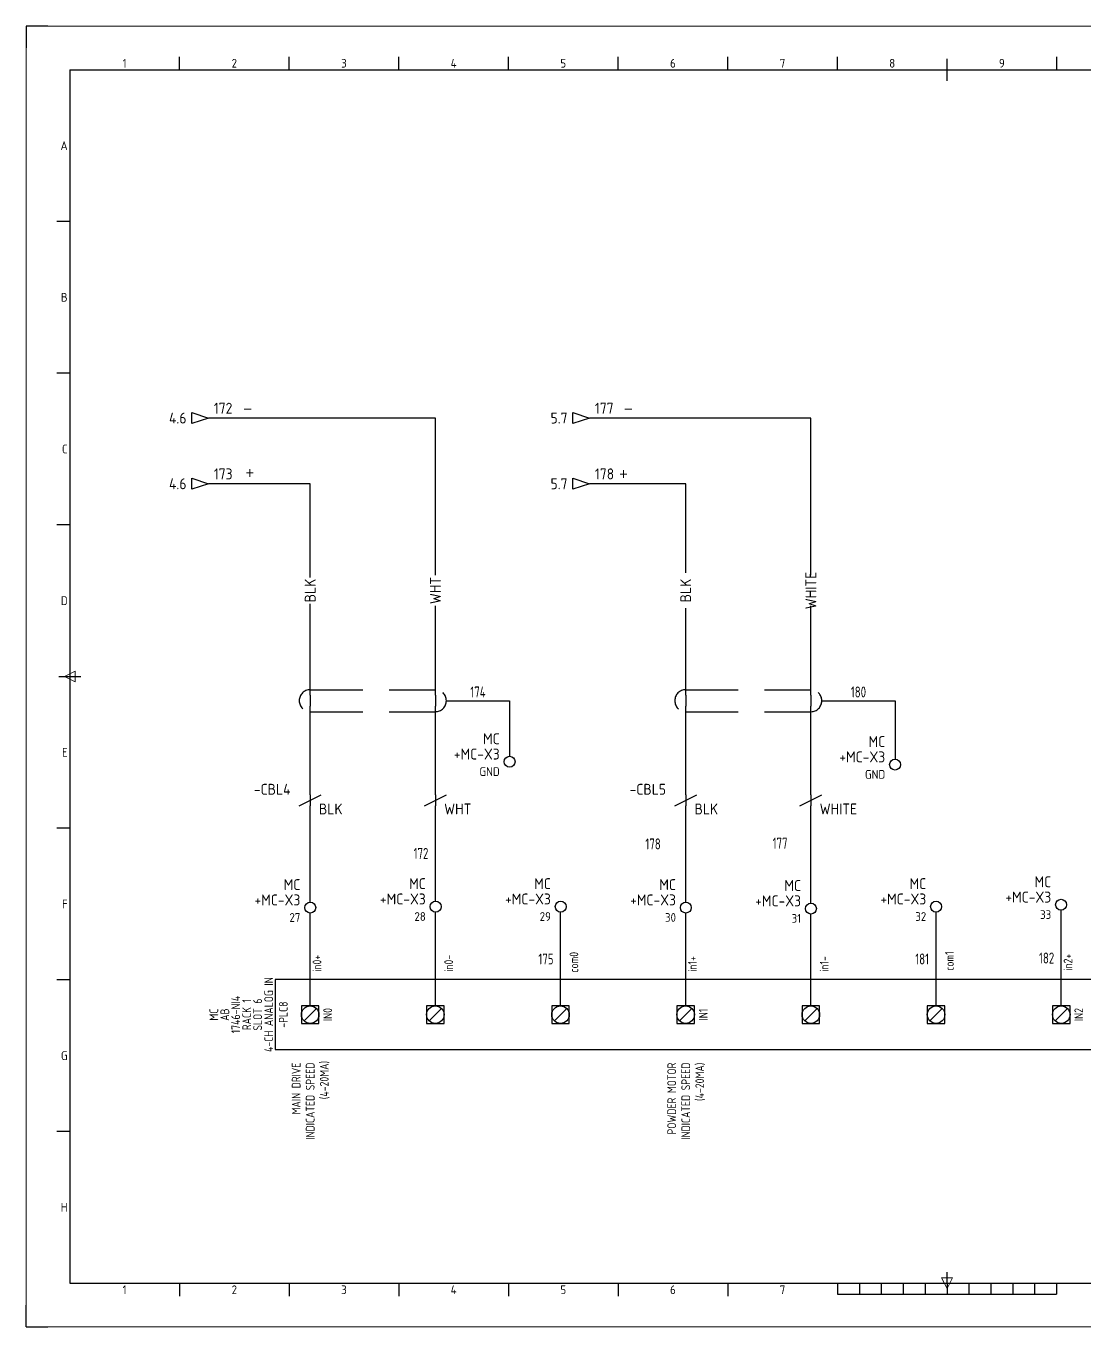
# Model space of a CAD drawing. Header units: millimetres. Extents: x 0 to 841, y 0 to 594.
# Drawn here: x 0 to 483, y 0 to 594 of the extents above; entities that cross this region are included whole.
import ezdxf
from ezdxf.enums import TextEntityAlignment as Align

# ---------------------------------------------------------------- set-up
doc = ezdxf.new("R2010")
doc.units = ezdxf.units.MM
doc.header["$LTSCALE"] = 12
doc.linetypes.add('DASHED', pattern=[0.75, 0.5, -0.25])
for name, color, linetype in [('AE_BOR', 1, 'Continuous'), ('BLK_1.0mm^2', 7, 'Continuous'), ('DESC', 150, 'Continuous'), ('GRN_2.5mm^2', 3, 'Continuous'), ('GRY_0.5mm^2', 9, 'Continuous'), ('LINK', 9, 'DASHED'), ('LOC', 8, 'Continuous'), ('MISC', 7, 'Continuous'), ('SYMS', 7, 'Continuous'), ('TAGS', 150, 'Continuous'), ('TERMS', 123, 'Continuous'), ('WHT_1.0mm^2', 7, 'Continuous'), ('WIRENO', 72, 'Continuous'), ('WIREREF_DEST', 52, 'Continuous'), ('XREF', 7, 'Continuous')]:
    doc.layers.add(name, color=color, linetype=linetype)
doc.styles.get("Standard").update_dxf_attribs({"font": 'txt.shx', "bigfont": 'gbcbig.shx'})
doc.styles.add('WD_IEC', font='isocp2.shx', dxfattribs={"width": 0.9, "height": 4, "bigfont": 'gbcbig.shx'})

# ---------------------------------------------------------------- blocks, each defined once
blk = doc.blocks.new('gb_a1')
for p, q in [((20, 574), (20, 20)), ((20, 574), (821, 574)), ((20, 20), (821, 20))]:
    blk.add_line(p, q)
at = {"layer": 'AE_BOR', "lineweight": 30}
for p, q in [((10, 594), (0, 594)), ((0, 594), (0, 584)), ((0, 0), (0, 10)), ((0, 0), (10, 0))]:
    blk.add_line(p, q, dxfattribs=at)
at = {"layer": 'AE_BOR', "color": 1, "lineweight": 15}
for p, q in [((0, 594), (841, 594)), ((0, 0), (0, 594)), ((17.5, 297), (22.5, 299.5)), ((22.5, 294.5), (17.5, 297)), ((22.5, 299.5), (22.5, 294.5)), ((420.5, 17.5), (418, 22.5)), ((418, 22.5), (423, 22.5)), ((423, 22.5), (420.5, 17.5)), ((841, 0), (0, 0))]:
    blk.add_line(p, q, dxfattribs=at)
at = {"layer": 'AE_BOR'}
for p, q in [((70.0625, 574), (70.0625, 580)), ((120.125, 574), (120.125, 580)), ((170.1875, 574), (170.1875, 580)), ((220.25, 574), (220.25, 580)), ((270.3125, 574), (270.3125, 580)), ((320.375, 574), (320.375, 580)), ((370.4375, 574), (370.4375, 580)), ((470.5625, 574), (470.5625, 580)), ((20, 504.75), (14, 504.75)), ((20, 435.5), (14, 435.5)), ((20, 366.25), (14, 366.25)), ((20, 227.75), (14, 227.75)), ((20, 158.5), (14, 158.5)), ((20, 89.25), (14, 89.25)), ((70.0625, 20), (70.0625, 14)), ((120.125, 20), (120.125, 14)), ((170.1875, 20), (170.1875, 14)), ((220.25, 20), (220.25, 14)), ((270.3125, 20), (270.3125, 14)), ((320.375, 20), (320.375, 14))]:
    blk.add_line(p, q, dxfattribs=at)
at = {"layer": 'AE_BOR', "color": 2, "lineweight": 30}
for p, q in [((420.5, 574), (420.5, 579)), ((420.5, 569), (420.5, 574)), ((15, 297), (25, 297)), ((420.5, 20), (420.5, 25)), ((370.5, 20), (370.5, 15)), ((380.5, 20), (380.5, 15)), ((390.5, 20), (390.5, 15)), ((400.5, 20), (400.5, 15)), ((410.5, 20), (410.5, 15)), ((420.5, 20), (420.5, 15)), ((430.5, 20), (430.5, 15)), ((440.5, 20), (440.5, 15)), ((450.5, 20), (450.5, 15)), ((460.5, 20), (460.5, 15)), ((470.5, 20), (470.5, 15)), ((370.5, 15), (470.5, 15))]:
    blk.add_line(p, q, dxfattribs=at)
at = {"layer": 'AE_BOR', "style": 'WD_IEC'}
for s, p in [('1', (45.03125, 575)), ('2', (95.09375, 575)), ('3', (145.15625, 575)), ('4', (195.21875, 575)), ('5', (245.28125, 575)), ('6', (295.34375, 575)), ('7', (345.40625, 575)), ('8', (395.46875, 575)), ('9', (445.53125, 575)), ('1', (45.03125, 15)), ('2', (95.09375, 15)), ('3', (145.15625, 15)), ('4', (195.21875, 15)), ('5', (245.28125, 15)), ('6', (295.34375, 15)), ('7', (345.40625, 15))]:
    blk.add_text(s, height=4, dxfattribs=at).set_placement(p, align=Align.CENTER)
for s, p in [('A', (19, 539.375)), ('B', (19, 470.125)), ('C', (19, 400.875)), ('D', (19, 331.625)), ('E', (19, 262.375)), ('F', (19, 193.125)), ('G', (19, 123.875)), ('H', (19, 54.625))]:
    blk.add_text(s, height=4, dxfattribs=at).set_placement(p, align=Align.MIDDLE_RIGHT)
blk = doc.blocks.new('PLCIO_4CA3')
at = {"layer": 'SYMS', "ltscale": 4}
for p, q in [((-16, 16), (-16, -16)), ((640.65, 16), (-16, 16)), ((640.65, -16), (640.65, 16)), ((-16, -16), (640.65, -16))]:
    blk.add_line(p, q, dxfattribs=at)
at = {"layer": 'SYMS'}
for p, q in [((-4, 4), (-4, -4)), ((4, 4), (-4, 4)), ((-4, 4), (-4, -4)), ((4, 4), (-4, 4)), ((-2.83, -2.83), (2.83, 2.83)), ((4, -4), (4, 4)), ((4, -4), (4, 4)), ((53.15, 4), (53.15, -4)), ((61.15, 4), (53.15, 4)), ((53.15, 4), (53.15, -4)), ((61.15, 4), (53.15, 4)), ((54.32, -2.83), (59.98, 2.83)), ((61.15, -4), (61.15, 4)), ((61.15, -4), (61.15, 4)), ((110.3, 4), (110.3, -4)), ((118.3, 4), (110.3, 4)), ((110.3, 4), (110.3, -4)), ((118.3, 4), (110.3, 4)), ((111.47, -2.83), (117.13, 2.83)), ((118.3, -4), (118.3, 4)), ((118.3, -4), (118.3, 4)), ((167.45, 4), (167.45, -4)), ((175.45, 4), (167.45, 4)), ((167.45, 4), (167.45, -4)), ((175.45, 4), (167.45, 4)), ((168.62, -2.83), (174.28, 2.83)), ((175.45, -4), (175.45, 4)), ((175.45, -4), (175.45, 4)), ((224.6, 4), (224.6, -4)), ((232.6, 4), (224.6, 4)), ((224.6, 4), (224.6, -4)), ((232.6, 4), (224.6, 4)), ((225.77, -2.83), (231.43, 2.83)), ((232.6, -4), (232.6, 4)), ((232.6, -4), (232.6, 4)), ((281.75, 4), (281.75, -4)), ((289.75, 4), (281.75, 4)), ((281.75, 4), (281.75, -4)), ((289.75, 4), (281.75, 4)), ((282.92, -2.83), (288.58, 2.83)), ((289.75, -4), (289.75, 4)), ((289.75, -4), (289.75, 4)), ((338.9, 4), (338.9, -4)), ((346.9, 4), (338.9, 4)), ((338.9, 4), (338.9, -4)), ((346.9, 4), (338.9, 4)), ((340.07, -2.83), (345.73, 2.83)), ((346.9, -4), (346.9, 4)), ((346.9, -4), (346.9, 4)), ((396.05, 4), (396.05, -4)), ((404.05, 4), (396.05, 4)), ((396.05, 4), (396.05, -4)), ((404.05, 4), (396.05, 4)), ((397.22, -2.83), (402.88, 2.83)), ((404.05, -4), (404.05, 4)), ((404.05, -4), (404.05, 4)), ((453.2, 4), (453.2, -4)), ((461.2, 4), (453.2, 4)), ((453.2, 4), (453.2, -4)), ((461.2, 4), (453.2, 4)), ((454.37, -2.83), (460.03, 2.83)), ((461.2, -4), (461.2, 4)), ((461.2, -4), (461.2, 4)), ((510.35, 4), (510.35, -4)), ((518.35, 4), (510.35, 4)), ((510.35, 4), (510.35, -4)), ((518.35, 4), (510.35, 4)), ((511.52, -2.83), (517.18, 2.83)), ((518.35, -4), (518.35, 4)), ((518.35, -4), (518.35, 4)), ((567.5, 4), (567.5, -4)), ((575.5, 4), (567.5, 4)), ((567.5, 4), (567.5, -4)), ((575.5, 4), (567.5, 4)), ((568.67, -2.83), (574.33, 2.83)), ((575.5, -4), (575.5, 4)), ((575.5, -4), (575.5, 4)), ((624.65, 4), (624.65, -4)), ((632.65, 4), (624.65, 4)), ((624.65, 4), (624.65, -4)), ((632.65, 4), (624.65, 4)), ((625.82, -2.83), (631.48, 2.83)), ((632.65, -4), (632.65, 4)), ((632.65, -4), (632.65, 4)), ((-4, -4), (4, -4)), ((-4, -4), (4, -4)), ((53.15, -4), (61.15, -4)), ((53.15, -4), (61.15, -4)), ((110.3, -4), (118.3, -4)), ((110.3, -4), (118.3, -4)), ((167.45, -4), (175.45, -4)), ((167.45, -4), (175.45, -4)), ((224.6, -4), (232.6, -4)), ((224.6, -4), (232.6, -4)), ((281.75, -4), (289.75, -4)), ((281.75, -4), (289.75, -4)), ((338.9, -4), (346.9, -4)), ((338.9, -4), (346.9, -4)), ((396.05, -4), (404.05, -4)), ((396.05, -4), (404.05, -4)), ((453.2, -4), (461.2, -4)), ((453.2, -4), (461.2, -4)), ((510.35, -4), (518.35, -4)), ((510.35, -4), (518.35, -4)), ((567.5, -4), (575.5, -4)), ((567.5, -4), (575.5, -4)), ((624.65, -4), (632.65, -4)), ((624.65, -4), (632.65, -4))]:
    blk.add_line(p, q, dxfattribs=at)
for centre in [(0, 0), (57.15, 0), (114.3, 0), (171.45, 0), (228.6, 0), (285.75, 0), (342.9, 0), (400.05, 0), (457.2, 0), (514.35, 0), (571.5, 0), (628.65, 0)]:
    blk.add_circle(centre, 4, dxfattribs=at)
at = {"layer": 'SYMS', "style": 'WD_IEC', "width": 0.9}
for tag, p in [('TERMDESC01', (1.08, 6)), ('TERMDESC02', (61.23, 6)), ('TERMDESC03', (118.38, 6)), ('TERMDESC04', (172.53, 6)), ('TERMDESC05', (232.68, 6)), ('TERMDESC06', (289.83, 6)), ('TERMDESC07', (343.98, 6)), ('TERMDESC08', (404.13, 6)), ('TERMDESC09', (461.28, 6)), ('TERMDESC10', (515.43, 6)), ('TERMDESC12', (632.73, 6)), ('TERMDESC11', (575.58, 6))]:
    blk.add_attdef(tag, text='', height=4, rotation=90, dxfattribs=at).set_placement(p, align=Align.TOP_LEFT)
at = {"layer": 'SYMS', "style": 'WD_IEC'}
for tag, width, p in [('TERM01', 0.9, (-6, 0)), ('TERM01', 0.9, (-5, 0)), ('TERM02', 0.9, (51.15, 0)), ('TERM03', 0.9, (108.3, 0)), ('TERM04', 0.9, (165.45, 0)), ('TERM05', 0.9, (222.6, 0)), ('TERM06', 0.9, (279.75, 0)), ('TERM07', 0.9, (336.9, 0)), ('TERM08', 0.9, (394.05, 0)), ('TERM09', 0.9, (451.2, 0)), ('TERM10', 0.9, (508.35, 0)), ('TERM11', 0.9, (565.5, 0)), ('TERM12', 0.9, (622.65, 0)), ('INST', 0.8, (-47, 0)), ('LOC', 0.8, (-42, 0)), ('MFG', 0.8, (-37, 0)), ('CAT', 0.8, (-32, 0)), ('LINE1', 0.9, (-27, 0)), ('LINE2', 0.9, (-22, 0)), ('DESC', 0.9, (-16.95, 0)), ('TAG', 0.8, (-10.29, 0))]:
    blk.add_attdef(tag, text='', height=4, rotation=90, dxfattribs=dict(at, width=width)).set_placement(p, align=Align.CENTER)
at = {"layer": 'SYMS', "style": 'WD_IEC', "width": 0.8}
for tag, p in [('TAGA01', (6, 0)), ('TAGA04', (177.45, 0)), ('TAGA07', (348.9, 0)), ('TAGA10', (520.35, 0))]:
    blk.add_attdef(tag, text='', height=4, rotation=90, dxfattribs=at).set_placement(p, align=Align.TOP_CENTER)
at = {"layer": 'SYMS', "style": 'WD_IEC', "width": 0.9, "flags": 1}
for tag, p in [('X2TERM01', (0, 4)), ('X2TERM02', (57.15, 4)), ('X2TERM03', (114.3, 4)), ('X2TERM04', (171.45, 4)), ('X2TERM05', (228.6, 4)), ('X2TERM06', (285.75, 4)), ('X2TERM07', (342.9, 4)), ('X2TERM08', (400.05, 4)), ('X2TERM09', (457.2, 4)), ('X2TERM10', (514.35, 4)), ('X2TERM11', (571.5, 4)), ('X2TERM12', (628.65, 4))]:
    blk.add_attdef(tag, text='', height=0.64, rotation=90, dxfattribs=at).set_placement(p, align=Align.RIGHT)
at = {"layer": 'SYMS', "linetype": 'Continuous', "style": 'WD_IEC', "width": 0.9, "flags": 9}
blk.add_attdef('ASSYCODE', text='', height=0.64, rotation=90, dxfattribs=at).set_placement((-34.28, -7.36), align=Align.CENTER)
at = {"layer": 'SYMS', "style": 'WD_IEC', "width": 0.9}
for tag, p in [('DESCA01', (-3, -37)), ('DESCB01', (2, -37)), ('DESCC01', (7, -37)), ('DESCD01', (12, -37)), ('DESCE01', (17, -37)), ('DESCA04', (168.45, -37)), ('DESCB04', (173.45, -37)), ('DESCC04', (178.45, -37)), ('DESCD04', (183.45, -37)), ('DESCE04', (188.45, -37)), ('DESCA07', (339.9, -37)), ('DESCB07', (344.9, -37)), ('DESCC07', (349.9, -37)), ('DESCD07', (354.9, -37)), ('DESCE07', (359.9, -37)), ('DESCA10', (511.35, -37)), ('DESCB10', (516.35, -37)), ('DESCC10', (521.35, -37)), ('DESCD10', (526.35, -37)), ('DESCE10', (531.35, -37))]:
    blk.add_attdef(tag, text='', height=4, rotation=90, dxfattribs=at).set_placement(p, align=Align.RIGHT)
blk = doc.blocks.new('VW02')
for p, q in [((-2.5, -1.25), (2.5, 1.25)), ((0, 1.25), (0, -1.25))]:
    blk.add_line(p, q)
at = {"style": 'WD_IEC', "flags": 1}
for tag, height, p in [('INST', 2.5, (-4.5, 8.25)), ('LOC', 2.5, (-4.5, 4.75)), ('XREF', 2.7, (-4.5, -3.75)), ('DESC1', 2.5, (-4.5, -7.75)), ('DESC2', 2.5, (-4.5, -11.25)), ('DESC3', 2.5, (-4.5, -14.75))]:
    blk.add_attdef(tag, text='', height=height, dxfattribs=at).set_placement(p, align=Align.RIGHT)
at = {"style": 'WD_IEC'}
blk.add_attdef('TAG2', text='', height=2.5, dxfattribs=at).set_placement((-4.5, 1.25), align=Align.RIGHT)
at = {"style": 'WD_IEC', "flags": 1}
for tag, p, height in [('X4LINK', (-1, 0), 0.32), ('X2TERM01', (0, 1.25), 0.32), ('X1LINK', (1, 0), 0.32), ('X8TERM01', (0, -1.25), 0.32), ('FAMILY', (3.06, -11.76), 1)]:
    blk.add_attdef(tag, p, '', height=height, dxfattribs=at)
at = {"style": 'WD_IEC'}
blk.add_attdef('RATING1', text='', height=2.5, dxfattribs=at).set_placement((2, -2), align=Align.MIDDLE_LEFT)
blk = doc.blocks.new('VT0_LGENERIC')
at = {"style": 'WD_IEC'}
blk.add_attdef('COLOR', text='', height=2.5, rotation=90, dxfattribs=at).set_placement((0, 0), align=Align.MIDDLE_CENTER)
at = {"style": 'WD_IEC', "flags": 1}
for tag, p, height in [('X2TERM01', (0, 4), 0.16), ('X2_TINY_DOT_DONT_REMOVE', (0, 4), 0.0001), ('X8TERM01', (0, -4), 0.16), ('X8_TINY_DOT_DONT_REMOVE', (0, -4), 0.0001)]:
    blk.add_attdef(tag, p, '', height=height, rotation=90, dxfattribs=at)
blk = doc.blocks.new('VW01')
for p, q in [((-2.5, -1.25), (2.5, 1.25)), ((0, 1.25), (0, -1.25))]:
    blk.add_line(p, q)
at = {"style": 'WD_IEC', "flags": 1}
for tag, height, p in [('INST', 2.5, (-4.5, 8.25)), ('LOC', 2.5, (-4.5, 4.75)), ('XREF', 2.7, (-4.5, -3.75)), ('DESC1', 2.5, (-4.5, -7.75)), ('DESC2', 2.5, (-4.5, -11.25)), ('DESC3', 2.5, (-4.5, -14.75))]:
    blk.add_attdef(tag, text='', height=height, dxfattribs=at).set_placement(p, align=Align.RIGHT)
at = {"style": 'WD_IEC'}
blk.add_attdef('TAG1', text='', height=2.5, dxfattribs=at).set_placement((-4.5, 1.25), align=Align.RIGHT)
at = {"style": 'WD_IEC', "flags": 1}
for tag, p, height in [('X4LINK', (-1, 0), 0.32), ('X2TERM01', (0, 1.25), 0.32), ('X1LINK', (1, 0), 0.32), ('X8TERM01', (0, -1.25), 0.32), ('MFG', (3.06, -7.26), 1), ('CAT', (3.06, -8.76), 1), ('ASSYCODE', (3.06, -10.26), 1), ('FAMILY', (3.06, -11.76), 1), ('CATDESC', (3.06, -13.26), 1)]:
    blk.add_attdef(tag, p, '', height=height, dxfattribs=at)
at = {"style": 'WD_IEC'}
blk.add_attdef('RATING1', text='', height=2.5, dxfattribs=at).set_placement((2, -2), align=Align.MIDDLE_LEFT)
blk = doc.blocks.new('VS0_11')
blk.add_line((0, 1.25), (0, -1.25))
at = {"linetype": 'DASHED'}
blk.add_arc((0, 0), 2.5, 90, 270, dxfattribs=at)
at = {"style": 'WD_IEC', "flags": 1}
for tag, p in [('X1LINKR', (0, 2.5)), ('X2TERM01', (0, 1.25)), ('X8TERM01', (0, -1.25)), ('X1LINKL', (0, -2.5))]:
    blk.add_attdef(tag, p, '', height=0.32, dxfattribs=at)
blk = doc.blocks.new('VS0_21')
blk.add_line((0, 1.25), (0, -1.25))
at = {"linetype": 'DASHED'}
blk.add_arc((0, 0), 2.5, 270, 90, dxfattribs=at)
at = {"style": 'WD_IEC', "flags": 1}
blk.add_attdef('X1TERMDESC02', text='', height=2, rotation=90, dxfattribs=at).set_placement((3.76, 0.25), align=Align.TOP_LEFT)
for tag, p in [('WD_NOTJUMPERED', (2.5, 1.79)), ('X1TERM02', (2.5, 0))]:
    blk.add_attdef(tag, p, '', height=0.32, rotation=90, dxfattribs=at)
for tag, p in [('X4LINKR', (0, 2.5)), ('X2TERM01', (0, 1.25)), ('X8TERM01', (0, -1.25)), ('X4LINKL', (0, -2.5))]:
    blk.add_attdef(tag, p, '', height=0.32, dxfattribs=at)
blk = doc.blocks.new('WD_WNH')
at = {"linetype": 'Continuous', "style": 'WD_IEC', "width": 0.8}
blk.add_attdef('WIRENO', text='', height=2.5, dxfattribs=at).set_placement((0, 0.75), align=Align.CENTER)
at = {"style": 'WD_IEC', "flags": 1}
for tag, p in [('W08USER', (0, 0.375)), ('W04USER', (0, 0.875)), ('W05USER', (0, 0.75)), ('W09USER', (0, 0.25)), ('W03USER', (0, 1)), ('W06USER', (0, 0.625)), ('W07USER', (0, 0.5)), ('W02USER', (0, 1.125)), ('W01USER', (0, 1.25)), ('W10USER', (0, 0.125))]:
    blk.add_attdef(tag, text='', height=0.08, dxfattribs=at).set_placement(p, align=Align.CENTER)
blk = doc.blocks.new('WD_WNV')
at = {"linetype": 'Continuous', "style": 'WD_IEC', "width": 0.8}
blk.add_attdef('WIRENO', text='', height=2.5, dxfattribs=at).set_placement((-1.6, 0), align=Align.MIDDLE_RIGHT)
at = {"style": 'WD_IEC', "flags": 1}
for tag, p in [('W08USER', (-1, 0.375)), ('W04USER', (-1, 0.875)), ('W05USER', (-1, 0.75)), ('W09USER', (-1, 0.25)), ('W03USER', (-1, 1)), ('W06USER', (-1, 0.625)), ('W07USER', (-1, 0.5)), ('W02USER', (-1, 1.125)), ('W01USER', (-1, 1.25)), ('W10USER', (-1, 0.125))]:
    blk.add_attdef(tag, text='', height=0.08, dxfattribs=at).set_placement(p, align=Align.CENTER)
blk = doc.blocks.new('HA1D3')
blk.add_lwpolyline([(0, 0), (-3.75, -1.25), (-3.75, 1.25)], close=True)
at = {"style": 'WD_IEC'}
for tag, p, height, flags in [('WIRENO', (1.25, 1), 2.5, 8), ('X1TERM01', (0, 0), 0.32, 1)]:
    blk.add_attdef(tag, p, '', height=height, dxfattribs=dict(at, flags=flags))
blk.add_attdef('XREF', text='', height=2.5, dxfattribs=at).set_placement((-5, 0), align=Align.MIDDLE_RIGHT)
at = {"style": 'WD_IEC', "flags": 1}
blk.add_attdef('SIGCODE', text='', height=1, dxfattribs=at).set_placement((-2.5, 1.8), align=Align.RIGHT)
at = {"style": 'WD_IEC'}
blk.add_attdef('DESC1', text='', height=2.5, dxfattribs=at).set_placement((1.25, -1), align=Align.TOP_LEFT)
blk = doc.blocks.new('VT0002')
blk.add_circle((0, 0), 1.25)
at = {"style": 'WD_IEC'}
for tag, p in [('INST', (-2.25, 7.5)), ('LOC', (-2.25, 4))]:
    blk.add_attdef(tag, text='', height=2.5, dxfattribs=at).set_placement(p, align=Align.RIGHT)
at = {"style": 'WD_IEC', "flags": 1}
for tag, p, height in [('ASSYCODE', (2.75, 10.75), 1), ('CATDESC', (2.75, 9.25), 1), ('MFG', (2.75, 7.25), 1.5), ('CAT', (2.75, 4.75), 1.5), ('X4TERM01', (-1.25, 0), 0.32), ('X4PIN01', (-1.25, 1), 0.4), ('X4TERMDESC01', (-1.25, 0.5), 0.4), ('X2TERM01', (0, 1.25), 0.32), ('X2PIN01', (0, 2.25), 0.4), ('X2TERMDESC01', (0, 1.75), 0.4), ('X8PIN01', (0, -0.25), 0.4), ('X1TERM01', (1.25, 0), 0.32), ('X1PIN01', (1.25, 1), 0.4), ('X1TERMDESC01', (1.25, 0.5), 0.4), ('X8TERM01', (0, -1.25), 0.32), ('X8TERMDESC01', (0, -0.75), 0.4), ('STRIPSEQ', (0, -3), 0.4), ('LINKTERM', (0, -2), 0.4)]:
    blk.add_attdef(tag, p, '', height=height, dxfattribs=at)
at = {"style": 'WD_IEC', "flags": 8}
for tag, height, p in [('TAGSTRIP', 2.5, (-2.25, 0.5)), ('TERM01', 2, (-2.25, -3.25))]:
    blk.add_attdef(tag, text='', height=height, dxfattribs=at).set_placement(p, align=Align.RIGHT)

msp = doc.modelspace()

# ---------------------------------------------------------------- linework, layer by layer
at = {"layer": 'BLK_1.0mm^2', "ltscale": 4}
for p, q in [((129.75, 385), (83.25, 385)), ((129.75, 342.27), (129.75, 385)), ((301.2, 385), (257.23, 385)), ((301.2, 344.26), (301.2, 385)), ((129.75, 288.44), (129.75, 330.24)), ((301.2, 288.44), (301.2, 328.26)), ((129.75, 243), (129.75, 283.44)), ((301.2, 243), (301.2, 283.44))]:
    msp.add_line(p, q, dxfattribs=at)
at = {"layer": 'GRN_2.5mm^2', "ltscale": 4}
for p, q in [((191.9, 285.94), (220.81, 285.94)), ((220.81, 285.94), (220.81, 260.58)), ((363.35, 285.94), (396.77, 285.94)), ((396.77, 285.94), (396.77, 259.29))]:
    msp.add_line(p, q, dxfattribs=at)
at = {"layer": 'GRY_0.5mm^2', "ltscale": 4}
for p, q in [((129.75, 193.98), (129.75, 238)), ((186.9, 194.41), (186.9, 238)), ((301.2, 193.98), (301.2, 238)), ((358.35, 193.55), (358.35, 238)), ((472.65, 146.62), (472.65, 190.28)), ((129.75, 146.62), (129.75, 188.98)), ((186.9, 146.62), (186.9, 189.41)), ((244.05, 146.62), (244.05, 189.41)), ((301.2, 146.62), (301.2, 188.98)), ((358.35, 146.62), (358.35, 188.55)), ((415.5, 146.62), (415.5, 189.41))]:
    msp.add_line(p, q, dxfattribs=at)
at = {"layer": 'LINK', "ltscale": 4}
for points in [[(129.75, 290.94), (186.9, 290.94)], [(301.2, 290.94), (358.35, 290.94)], [(129.75, 280.94), (186.9, 280.94)], [(301.2, 280.94), (358.35, 280.94)]]:
    msp.add_lwpolyline(points, dxfattribs=at)
at = {"layer": 'WHT_1.0mm^2', "ltscale": 4}
for p, q in [((186.9, 415), (83.25, 415)), ((186.91, 343.26), (186.9, 415)), ((358.35, 415), (257.23, 415)), ((358.35, 343.26), (358.35, 415)), ((186.9, 288.44), (186.91, 329.26)), ((358.35, 288.44), (358.35, 329.26)), ((186.9, 243), (186.9, 283.44)), ((358.35, 243), (358.35, 283.44))]:
    msp.add_line(p, q, dxfattribs=at)

# ---------------------------------------------------------------- block references
msp.add_blockref('gb_a1', (0, 0))
at = {"layer": 'SYMS', "ltscale": 4}
ref = msp.add_blockref('HA1D3', (83.25, 415), dxfattribs=dict(at, xscale=2, yscale=2, zscale=2))
ref.add_attrib('WIRENO', '172', (85.75, 417), dxfattribs={"layer": 'WIREREF_DEST', "height": 5, "style": 'WD_IEC', "flags": 8})
ref.add_attrib('XREF', '4.6', dxfattribs={"layer": 'XREF', "height": 5, "style": 'WD_IEC'}).set_placement((73.25, 415), align=Align.MIDDLE_RIGHT)
ref = msp.add_blockref('HA1D3', (257.23, 415), dxfattribs=dict(at, xscale=2, yscale=2, zscale=2))
ref.add_attrib('WIRENO', '177', (259.73, 417), dxfattribs={"layer": 'WIREREF_DEST', "height": 5, "style": 'WD_IEC', "flags": 8})
ref.add_attrib('XREF', '5.7', dxfattribs={"layer": 'XREF', "height": 5, "style": 'WD_IEC'}).set_placement((247.23, 415), align=Align.MIDDLE_RIGHT)
ref = msp.add_blockref('HA1D3', (83.25, 385), dxfattribs=dict(at, xscale=2, yscale=2, zscale=2))
ref.add_attrib('WIRENO', '173', (85.75, 387), dxfattribs={"layer": 'WIREREF_DEST', "height": 5, "style": 'WD_IEC', "flags": 8})
ref.add_attrib('XREF', '4.6', dxfattribs={"layer": 'XREF', "height": 5, "style": 'WD_IEC'}).set_placement((73.25, 385), align=Align.MIDDLE_RIGHT)
ref = msp.add_blockref('HA1D3', (257.23, 385), dxfattribs=dict(at, xscale=2, yscale=2, zscale=2))
ref.add_attrib('WIRENO', '178', (259.73, 387), dxfattribs={"layer": 'WIREREF_DEST', "height": 5, "style": 'WD_IEC', "flags": 8})
ref.add_attrib('XREF', '5.7', dxfattribs={"layer": 'XREF', "height": 5, "style": 'WD_IEC'}).set_placement((247.23, 385), align=Align.MIDDLE_RIGHT)
ref = msp.add_blockref('VT0_LGENERIC', (129.75, 336.26), dxfattribs=dict(at, xscale=2, yscale=2, zscale=2))
ref.add_attrib('COLOR', 'BLK', dxfattribs={"layer": 'MISC', "height": 5, "rotation": 90, "style": 'WD_IEC'}).set_placement((129.75, 336.26), align=Align.MIDDLE_CENTER)
ref = msp.add_blockref('VT0_LGENERIC', (186.91, 336.26), dxfattribs=dict(at, xscale=2, yscale=2, zscale=2))
ref.add_attrib('COLOR', 'WHT', dxfattribs={"layer": 'MISC', "height": 5, "rotation": 90, "style": 'WD_IEC'}).set_placement((186.91, 336.26), align=Align.MIDDLE_CENTER)
ref = msp.add_blockref('VT0_LGENERIC', (301.18, 336.26), dxfattribs=dict(at, xscale=2, yscale=2, zscale=2))
ref.add_attrib('COLOR', 'BLK', dxfattribs={"layer": 'MISC', "height": 5, "rotation": 90, "style": 'WD_IEC'}).set_placement((301.18, 336.26), align=Align.MIDDLE_CENTER)
ref = msp.add_blockref('VT0_LGENERIC', (358.35, 336.26), dxfattribs=dict(at, xscale=2, yscale=2, zscale=2))
ref.add_attrib('COLOR', 'WHITE', dxfattribs={"layer": 'MISC', "height": 5, "rotation": 90, "style": 'WD_IEC'}).set_placement((358.35, 336.26), align=Align.MIDDLE_CENTER)
at = {"layer": 'SYMS', "ltscale": 4, "xscale": 2, "yscale": 2, "zscale": 2}
for name, p in [('VS0_11', (129.75, 285.94)), ('VS0_21', (186.9, 285.94)), ('VS0_11', (301.2, 285.94)), ('VS0_21', (358.35, 285.94))]:
    msp.add_blockref(name, p, dxfattribs=at)
at = {"layer": 'SYMS'}
ref = msp.add_blockref('VT0002', (220.77, 258.08), dxfattribs=dict(at, xscale=2, yscale=2, zscale=2))
ref.add_attrib('TAGSTRIP', '+MC-X3', dxfattribs={"layer": 'TAGS', "height": 5, "style": 'WD_IEC', "flags": 8}).set_placement((216.27, 259.08), align=Align.RIGHT)
ref.add_attrib('LOC', 'MC', dxfattribs={"layer": 'LOC', "height": 5, "style": 'WD_IEC'}).set_placement((216.27, 266.08), align=Align.RIGHT)
ref.add_attrib('TERM01', 'GND', dxfattribs={"layer": 'TERMS', "height": 4, "style": 'WD_IEC', "flags": 8}).set_placement((216.27, 251.58), align=Align.RIGHT)
ref = msp.add_blockref('VT0002', (396.77, 256.79), dxfattribs=dict(at, xscale=2, yscale=2, zscale=2))
ref.add_attrib('TAGSTRIP', '+MC-X3', dxfattribs={"layer": 'TAGS', "height": 5, "style": 'WD_IEC', "flags": 8}).set_placement((392.27, 257.79), align=Align.RIGHT)
ref.add_attrib('LOC', 'MC', dxfattribs={"layer": 'LOC', "height": 5, "style": 'WD_IEC'}).set_placement((392.27, 264.79), align=Align.RIGHT)
ref.add_attrib('TERM01', 'GND', dxfattribs={"layer": 'TERMS', "height": 4, "style": 'WD_IEC', "flags": 8}).set_placement((392.27, 250.29), align=Align.RIGHT)
at = {"layer": 'SYMS', "ltscale": 4}
ref = msp.add_blockref('VW01', (129.75, 240.5), dxfattribs=dict(at, xscale=2, yscale=2, zscale=2))
ref.add_attrib('TAG1', '-CBL4', dxfattribs={"layer": 'TAGS', "height": 5, "style": 'WD_IEC'}).set_placement((120.75, 243), align=Align.RIGHT)
ref.add_attrib('RATING1', 'BLK', dxfattribs={"layer": 'MISC', "height": 5, "style": 'WD_IEC'}).set_placement((133.75, 236.5), align=Align.MIDDLE_LEFT)
ref = msp.add_blockref('VW01', (301.2, 240.5), dxfattribs=dict(at, xscale=2, yscale=2, zscale=2))
ref.add_attrib('TAG1', '-CBL5', dxfattribs={"layer": 'TAGS', "height": 5, "style": 'WD_IEC'}).set_placement((292.2, 243), align=Align.RIGHT)
ref.add_attrib('RATING1', 'BLK', dxfattribs={"layer": 'MISC', "height": 5, "style": 'WD_IEC'}).set_placement((305.2, 236.5), align=Align.MIDDLE_LEFT)
ref = msp.add_blockref('VW02', (186.9, 240.5), dxfattribs=dict(at, xscale=2, yscale=2, zscale=2))
ref.add_attrib('RATING1', 'WHT', dxfattribs={"layer": 'MISC', "height": 5, "style": 'WD_IEC'}).set_placement((190.9, 236.5), align=Align.MIDDLE_LEFT)
ref = msp.add_blockref('VW02', (358.35, 240.5), dxfattribs=dict(at, xscale=2, yscale=2, zscale=2))
ref.add_attrib('RATING1', 'WHITE', dxfattribs={"layer": 'MISC', "height": 5, "style": 'WD_IEC'}).set_placement((362.35, 236.5), align=Align.MIDDLE_LEFT)
at = {"layer": 'SYMS'}
ref = msp.add_blockref('VT0002', (129.75, 191.48), dxfattribs=dict(at, xscale=2, yscale=2, zscale=2))
ref.add_attrib('TAGSTRIP', '+MC-X3', dxfattribs={"layer": 'TAGS', "height": 5, "style": 'WD_IEC', "flags": 8}).set_placement((125.25, 192.48), align=Align.RIGHT)
ref.add_attrib('LOC', 'MC', dxfattribs={"layer": 'LOC', "height": 5, "style": 'WD_IEC'}).set_placement((125.25, 199.48), align=Align.RIGHT)
ref.add_attrib('TERM01', '27', dxfattribs={"layer": 'TERMS', "height": 4, "style": 'WD_IEC', "flags": 8}).set_placement((125.25, 184.98), align=Align.RIGHT)
ref = msp.add_blockref('VT0002', (187.02, 191.91), dxfattribs=dict(at, xscale=2, yscale=2, zscale=2))
ref.add_attrib('TAGSTRIP', '+MC-X3', dxfattribs={"layer": 'TAGS', "height": 5, "style": 'WD_IEC', "flags": 8}).set_placement((182.52, 192.91), align=Align.RIGHT)
ref.add_attrib('LOC', 'MC', dxfattribs={"layer": 'LOC', "height": 5, "style": 'WD_IEC'}).set_placement((182.52, 199.91), align=Align.RIGHT)
ref.add_attrib('TERM01', '28', dxfattribs={"layer": 'TERMS', "height": 4, "style": 'WD_IEC', "flags": 8}).set_placement((182.52, 185.41), align=Align.RIGHT)
ref = msp.add_blockref('VT0002', (244.13, 191.91), dxfattribs=dict(at, xscale=2, yscale=2, zscale=2))
ref.add_attrib('TAGSTRIP', '+MC-X3', dxfattribs={"layer": 'TAGS', "height": 5, "style": 'WD_IEC', "flags": 8}).set_placement((239.63, 192.91), align=Align.RIGHT)
ref.add_attrib('LOC', 'MC', dxfattribs={"layer": 'LOC', "height": 5, "style": 'WD_IEC'}).set_placement((239.63, 199.91), align=Align.RIGHT)
ref.add_attrib('TERM01', '29', dxfattribs={"layer": 'TERMS', "height": 4, "style": 'WD_IEC', "flags": 8}).set_placement((239.63, 185.41), align=Align.RIGHT)
ref = msp.add_blockref('VT0002', (301.24, 191.48), dxfattribs=dict(at, xscale=2, yscale=2, zscale=2))
ref.add_attrib('TAGSTRIP', '+MC-X3', dxfattribs={"layer": 'TAGS', "height": 5, "style": 'WD_IEC', "flags": 8}).set_placement((296.74, 192.48), align=Align.RIGHT)
ref.add_attrib('LOC', 'MC', dxfattribs={"layer": 'LOC', "height": 5, "style": 'WD_IEC'}).set_placement((296.74, 199.48), align=Align.RIGHT)
ref.add_attrib('TERM01', '30', dxfattribs={"layer": 'TERMS', "height": 4, "style": 'WD_IEC', "flags": 8}).set_placement((296.74, 184.98), align=Align.RIGHT)
ref = msp.add_blockref('VT0002', (358.35, 191.05), dxfattribs=dict(at, xscale=2, yscale=2, zscale=2))
ref.add_attrib('TAGSTRIP', '+MC-X3', dxfattribs={"layer": 'TAGS', "height": 5, "style": 'WD_IEC', "flags": 8}).set_placement((353.85, 192.05), align=Align.RIGHT)
ref.add_attrib('LOC', 'MC', dxfattribs={"layer": 'LOC', "height": 5, "style": 'WD_IEC'}).set_placement((353.85, 199.05), align=Align.RIGHT)
ref.add_attrib('TERM01', '31', dxfattribs={"layer": 'TERMS', "height": 4, "style": 'WD_IEC', "flags": 8}).set_placement((353.85, 184.55), align=Align.RIGHT)
ref = msp.add_blockref('VT0002', (415.5, 191.91), dxfattribs=dict(at, xscale=2, yscale=2, zscale=2))
ref.add_attrib('TAGSTRIP', '+MC-X3', dxfattribs={"layer": 'TAGS', "height": 5, "style": 'WD_IEC', "flags": 8}).set_placement((411, 192.91), align=Align.RIGHT)
ref.add_attrib('LOC', 'MC', dxfattribs={"layer": 'LOC', "height": 5, "style": 'WD_IEC'}).set_placement((411, 199.91), align=Align.RIGHT)
ref.add_attrib('TERM01', '32', dxfattribs={"layer": 'TERMS', "height": 4, "style": 'WD_IEC', "flags": 8}).set_placement((411, 185.41), align=Align.RIGHT)
ref = msp.add_blockref('VT0002', (472.57, 192.78), dxfattribs=dict(at, xscale=2, yscale=2, zscale=2))
ref.add_attrib('TAGSTRIP', '+MC-X3', dxfattribs={"layer": 'TAGS', "height": 5, "style": 'WD_IEC', "flags": 8}).set_placement((468.07, 193.78), align=Align.RIGHT)
ref.add_attrib('LOC', 'MC', dxfattribs={"layer": 'LOC', "height": 5, "style": 'WD_IEC'}).set_placement((468.07, 200.78), align=Align.RIGHT)
ref.add_attrib('TERM01', '33', dxfattribs={"layer": 'TERMS', "height": 4, "style": 'WD_IEC', "flags": 8}).set_placement((468.07, 186.28), align=Align.RIGHT)
at = {"layer": 'SYMS', "ltscale": 4}
ref = msp.add_blockref('PLCIO_4CA3', (129.75, 142.62), dxfattribs=at)
ref.add_attrib('TAGA01', 'IN0', dxfattribs={"layer": 'TAGS', "height": 4, "rotation": 90, "style": 'WD_IEC', "width": 0.9}).set_placement((135.75, 142.62), align=Align.TOP_CENTER)
ref.add_attrib('DESCA01', 'MAIN DRIVE', dxfattribs={"layer": 'DESC', "height": 4, "rotation": 90, "style": 'WD_IEC', "width": 0.9}).set_placement((125.34, 120.7), align=Align.RIGHT)
ref.add_attrib('DESCB01', 'INDICATED SPEED', dxfattribs={"layer": 'DESC', "height": 4, "rotation": 90, "style": 'WD_IEC', "width": 0.9}).set_placement((131.75, 120.7), align=Align.RIGHT)
ref.add_attrib('TERMDESC01', 'in0+', dxfattribs={"layer": 'TERMS', "height": 4, "rotation": 90, "style": 'WD_IEC', "width": 0.9}).set_placement((130.83, 162.12), align=Align.TOP_LEFT)
ref.add_attrib('LINE1', 'RACK 1', dxfattribs={"layer": 'MISC', "height": 4, "rotation": 90, "style": 'WD_IEC', "width": 0.9}).set_placement((102.75, 142.62), align=Align.CENTER)
ref.add_attrib('LINE2', 'SLOT 6', dxfattribs={"layer": 'MISC', "height": 4, "rotation": 90, "style": 'WD_IEC', "width": 0.9}).set_placement((107.75, 142.62), align=Align.CENTER)
ref.add_attrib('MFG', 'AB', dxfattribs={"layer": 'MISC', "height": 4, "rotation": 90, "style": 'WD_IEC', "width": 0.9}).set_placement((92.75, 142.62), align=Align.CENTER)
ref.add_attrib('LOC', 'MC', dxfattribs={"layer": 'LOC', "height": 4, "rotation": 90, "style": 'WD_IEC', "width": 0.9}).set_placement((87.75, 142.62), align=Align.CENTER)
ref.add_attrib('CAT', '1746-NI4', dxfattribs={"layer": 'MISC', "height": 4, "rotation": 90, "style": 'WD_IEC', "width": 0.9}).set_placement((97.75, 142.62), align=Align.CENTER)
ref.add_attrib('DESC', '4-CH ANALOG IN', dxfattribs={"layer": 'DESC', "height": 4, "rotation": 90, "style": 'WD_IEC', "width": 0.9}).set_placement((112.8, 142.62), align=Align.CENTER)
ref.add_attrib('TAG', '-PLC8', dxfattribs={"layer": 'TAGS', "height": 4, "rotation": 90, "style": 'WD_IEC', "width": 0.9}).set_placement((119.46, 142.62), align=Align.CENTER)
ref.add_attrib('DESCC01', '(4-20MA)', dxfattribs={"layer": 'DESC', "height": 4, "rotation": 90, "style": 'WD_IEC', "width": 0.9}).set_placement((138.16, 121.51), align=Align.RIGHT)
ref.add_attrib('TERMDESC02', 'in0-', dxfattribs={"layer": 'TERMS', "height": 4, "rotation": 90, "style": 'WD_IEC', "width": 0.9}).set_placement((190.98, 162.12), align=Align.TOP_LEFT)
ref.add_attrib('TERMDESC03', 'com0', dxfattribs={"layer": 'TERMS', "height": 4, "rotation": 90, "style": 'WD_IEC', "width": 0.9}).set_placement((248.13, 161.75), align=Align.TOP_LEFT)
ref.add_attrib('TAGA04', 'IN1', dxfattribs={"layer": 'TAGS', "height": 4, "rotation": 90, "style": 'WD_IEC', "width": 0.9}).set_placement((307.2, 142.62), align=Align.TOP_CENTER)
ref.add_attrib('DESCA04', 'POWDER MOTOR', dxfattribs={"layer": 'DESC', "height": 4, "rotation": 90, "style": 'WD_IEC', "width": 0.9}).set_placement((296.79, 120.7), align=Align.RIGHT)
ref.add_attrib('DESCB04', 'INDICATED SPEED', dxfattribs={"layer": 'DESC', "height": 4, "rotation": 90, "style": 'WD_IEC', "width": 0.9}).set_placement((303.2, 120.7), align=Align.RIGHT)
ref.add_attrib('TERMDESC04', 'in1+', dxfattribs={"layer": 'TERMS', "height": 4, "rotation": 90, "style": 'WD_IEC', "width": 0.9}).set_placement((302.28, 162.12), align=Align.TOP_LEFT)
ref.add_attrib('DESCC04', '(4-20MA)', dxfattribs={"layer": 'DESC', "height": 4, "rotation": 90, "style": 'WD_IEC', "width": 0.9}).set_placement((309.61, 120.7), align=Align.RIGHT)
ref.add_attrib('TERMDESC05', 'in1-', dxfattribs={"layer": 'TERMS', "height": 4, "rotation": 90, "style": 'WD_IEC', "width": 0.9}).set_placement((362.43, 162.12), align=Align.TOP_LEFT)
ref.add_attrib('TERMDESC06', 'com1', dxfattribs={"layer": 'TERMS', "height": 4, "rotation": 90, "style": 'WD_IEC', "width": 0.9}).set_placement((419.58, 162.62), align=Align.TOP_LEFT)
ref.add_attrib('TAGA07', 'IN2', dxfattribs={"layer": 'TAGS', "height": 4, "rotation": 90, "style": 'WD_IEC', "width": 0.9}).set_placement((478.65, 142.62), align=Align.TOP_CENTER)
ref.add_attrib('TERMDESC07', 'in2+', dxfattribs={"layer": 'TERMS', "height": 4, "rotation": 90, "style": 'WD_IEC', "width": 0.9}).set_placement((473.73, 162.62), align=Align.TOP_LEFT)
ref.add_attrib('TERMDESC08', 'in2-', dxfattribs={"layer": 'TERMS', "height": 4, "rotation": 90, "style": 'WD_IEC', "width": 0.9}).set_placement((533.88, 162.62), align=Align.TOP_LEFT)
ref.add_attrib('TERMDESC09', 'com2', dxfattribs={"layer": 'TERMS', "height": 4, "rotation": 90, "style": 'WD_IEC', "width": 0.9}).set_placement((591.03, 162.62), align=Align.TOP_LEFT)
ref.add_attrib('TAGA10', 'IN3', dxfattribs={"layer": 'TAGS', "height": 4, "rotation": 90, "style": 'WD_IEC', "width": 0.9}).set_placement((650.1, 142.62), align=Align.TOP_CENTER)
ref.add_attrib('TERMDESC10', 'in3+', dxfattribs={"layer": 'TERMS', "height": 4, "rotation": 90, "style": 'WD_IEC', "width": 0.9}).set_placement((645.18, 162.62), align=Align.TOP_LEFT)
ref.add_attrib('TERMDESC11', 'in3-', dxfattribs={"layer": 'TERMS', "height": 4, "rotation": 90, "style": 'WD_IEC', "width": 0.9}).set_placement((705.33, 162.62), align=Align.TOP_LEFT)
ref.add_attrib('TERMDESC12', 'com3', dxfattribs={"layer": 'TERMS', "height": 4, "rotation": 90, "style": 'WD_IEC', "width": 0.9}).set_placement((762.48, 162.62), align=Align.TOP_LEFT)
at = {"layer": 'WIRENO', "ltscale": 4}
ref = msp.add_blockref('WD_WNH', (206.36, 285.94), dxfattribs=dict(at, xscale=2, yscale=2, zscale=2))
ref.add_attrib('WIRENO', '174', dxfattribs={"linetype": 'Continuous', "height": 5, "style": 'WD_IEC', "width": 0.8}).set_placement((206.36, 287.44), align=Align.CENTER)
ref = msp.add_blockref('WD_WNH', (380.06, 285.94), dxfattribs=dict(at, xscale=2, yscale=2, zscale=2))
ref.add_attrib('WIRENO', '180', dxfattribs={"linetype": 'Continuous', "height": 5, "style": 'WD_IEC', "width": 0.8}).set_placement((380.06, 287.44), align=Align.CENTER)
ref = msp.add_blockref('WD_WNH', (279.22, 385), dxfattribs=dict(at, xscale=2, yscale=2, zscale=2))
ref.add_attrib('WIRENO', '178', dxfattribs={"linetype": 'Continuous', "height": 5, "style": 'WD_IEC', "width": 0.8}).set_placement((286.29, 218.05), align=Align.CENTER)
ref = msp.add_blockref('WD_WNH', (307.79, 415), dxfattribs=dict(at, xscale=2, yscale=2, zscale=2))
ref.add_attrib('WIRENO', '177', dxfattribs={"linetype": 'Continuous', "height": 5, "style": 'WD_IEC', "width": 0.8}).set_placement((344.29, 218.38), align=Align.CENTER)
ref = msp.add_blockref('WD_WNV', (186.9, 216.21), dxfattribs=dict(at, xscale=2, yscale=2, zscale=2))
ref.add_attrib('WIRENO', '172', dxfattribs={"linetype": 'Continuous', "height": 5, "style": 'WD_IEC', "width": 0.8}).set_placement((183.7, 216.21), align=Align.MIDDLE_RIGHT)
ref = msp.add_blockref('WD_WNV', (244.05, 168.02), dxfattribs=dict(at, xscale=2, yscale=2, zscale=2))
ref.add_attrib('WIRENO', '175', dxfattribs={"linetype": 'Continuous', "height": 5, "style": 'WD_IEC', "width": 0.8}).set_placement((240.85, 168.02), align=Align.MIDDLE_RIGHT)
ref = msp.add_blockref('WD_WNV', (415.5, 168.02), dxfattribs=dict(at, xscale=2, yscale=2, zscale=2))
ref.add_attrib('WIRENO', '181', dxfattribs={"linetype": 'Continuous', "height": 5, "style": 'WD_IEC', "width": 0.8}).set_placement((412.3, 168.02), align=Align.MIDDLE_RIGHT)
ref = msp.add_blockref('WD_WNV', (472.65, 168.45), dxfattribs=dict(at, xscale=2, yscale=2, zscale=2))
ref.add_attrib('WIRENO', '182', dxfattribs={"linetype": 'Continuous', "height": 5, "style": 'WD_IEC', "width": 0.8}).set_placement((469.45, 168.45), align=Align.MIDDLE_RIGHT)

# ---------------------------------------------------------------- texts
at = {"ltscale": 4}
for s, p in [('-', (98.96, 417.41)), ('-', (272.75, 417.41)), ('+', (99.95, 388.24)), ('+', (270.58, 387.72))]:
    msp.add_text(s, height=4, dxfattribs=at).set_placement(p)

doc.saveas('drawing.dxf')
